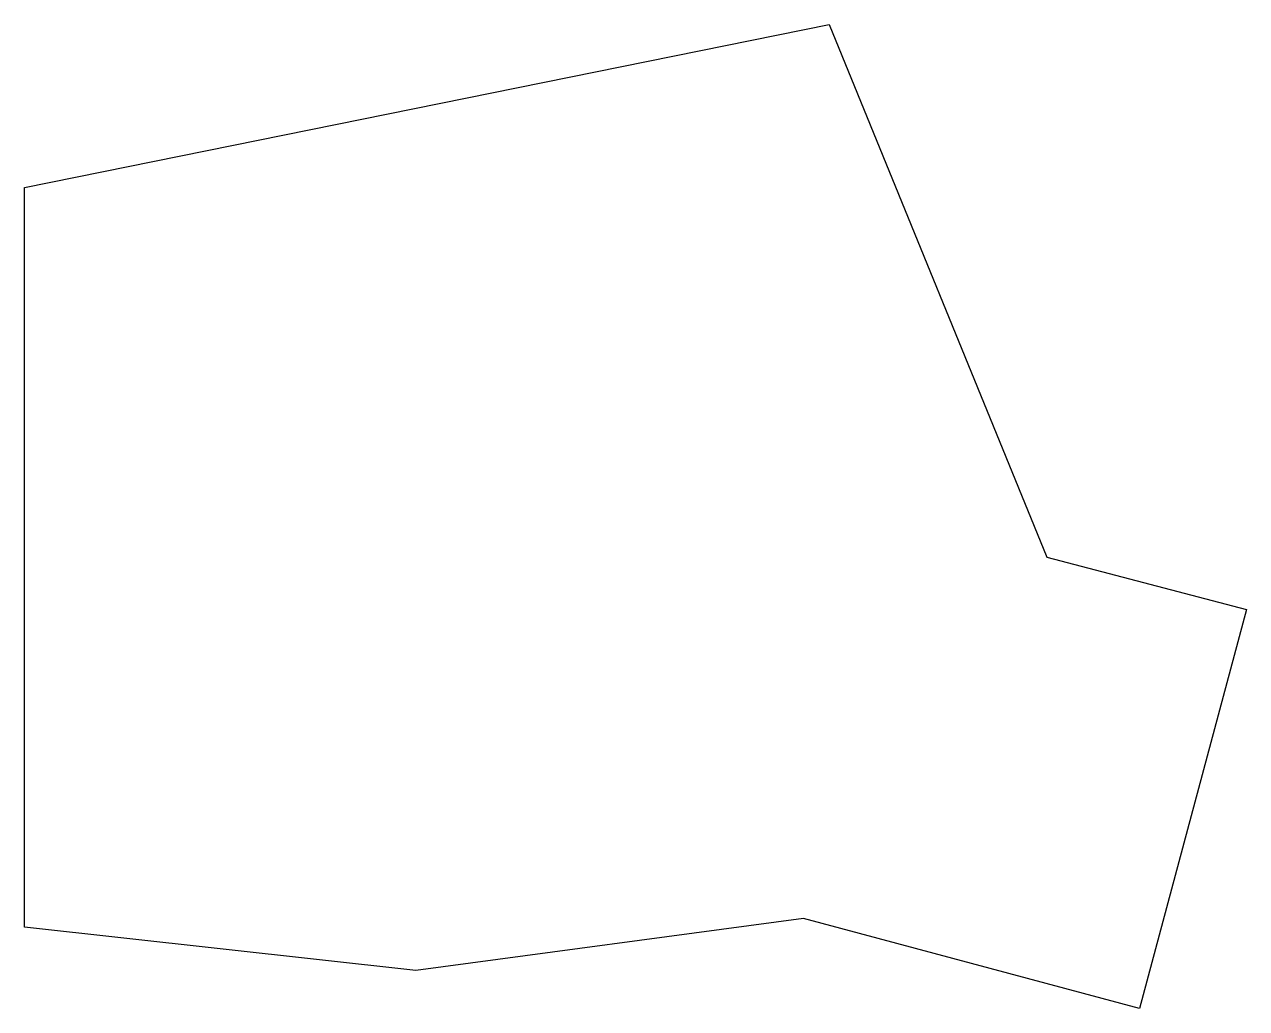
# Model space of a CAD drawing. Header units: millimetres. Extents: x 35 to 91.2, y -19.7 to 25.5.
import ezdxf

# ---------------------------------------------------------------- set-up
doc = ezdxf.new("R2010")
doc.units = ezdxf.units.MM

msp = doc.modelspace()

# ---------------------------------------------------------------- linework, layer by layer
for p, q in [((35, 18), (72, 25.5)), ((72, 25.5), (82, 1)), ((35, -16), (35, 18)), ((82, 1), (91.186, -1.394)), ((91.186, -1.394), (86.269, -19.747)), ((70.814, -15.606), (53, -18)), ((86.269, -19.747), (70.814, -15.606)), ((53, -18), (35, -16))]:
    msp.add_line(p, q)

doc.saveas('drawing.dxf')
